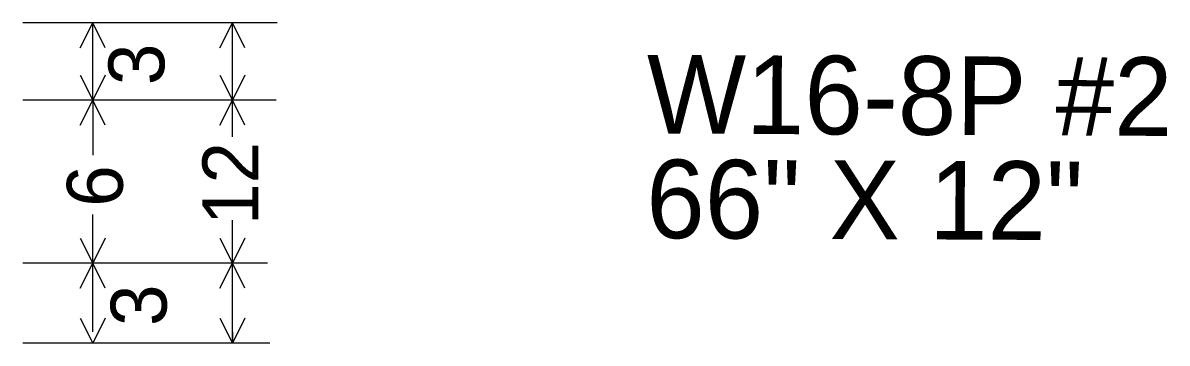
# Model space of a CAD drawing. Extents: x -0.03 to 1.42, y -0.19 to 1.05.
# Drawn here: x 0.5508 to 0.7556, y 0.5543 to 0.6116 of the extents above; entities that cross this region are included whole.
import ezdxf

# ---------------------------------------------------------------- set-up
doc = ezdxf.new("R2010")
doc.units = 0
for name, color, linetype in [('Default', 7, 'Continuous'), ('SHT_B_03-Revision-Summary', 7, 'Continuous'), ('SHT_B_04-General-Notes', 7, 'Continuous')]:
    doc.layers.add(name, color=color, linetype=linetype)

msp = doc.modelspace()

# ---------------------------------------------------------------- linework, layer by layer
at = {"layer": 'SHT_B_04-General-Notes'}
for p, q in [((0.56582, 0.61161), (0.55082, 0.61161)), ((0.59632, 0.61161), (0.55082, 0.61161)), ((0.56108, 0.60714), (0.56332, 0.61161)), ((0.56332, 0.59778), (0.56332, 0.61161)), ((0.56555, 0.60714), (0.56332, 0.61161)), ((0.58608, 0.60714), (0.58832, 0.61161)), ((0.59055, 0.60714), (0.58832, 0.61161)), ((0.58832, 0.59124), (0.58832, 0.61161)), ((0.56108, 0.60226), (0.56332, 0.59778)), ((0.56555, 0.60226), (0.56332, 0.59778)), ((0.58608, 0.60226), (0.58832, 0.59778)), ((0.59055, 0.60226), (0.58832, 0.59778)), ((0.59611, 0.59778), (0.55082, 0.59778)), ((0.56108, 0.59331), (0.56332, 0.59778)), ((0.56332, 0.59778), (0.56332, 0.58796)), ((0.56555, 0.59331), (0.56332, 0.59778)), ((0.58608, 0.59331), (0.58832, 0.59778)), ((0.59055, 0.59331), (0.58832, 0.59778)), ((0.56332, 0.55634), (0.56332, 0.57731)), ((0.58832, 0.5543), (0.58832, 0.57632)), ((0.56108, 0.5731), (0.56332, 0.56863)), ((0.56555, 0.5731), (0.56332, 0.56863)), ((0.58608, 0.5731), (0.58832, 0.56863)), ((0.59055, 0.5731), (0.58832, 0.56863)), ((0.56582, 0.56863), (0.55082, 0.56863)), ((0.5946, 0.56863), (0.55082, 0.56863)), ((0.56108, 0.56416), (0.56332, 0.56863)), ((0.56555, 0.56416), (0.56332, 0.56863)), ((0.58608, 0.56416), (0.58832, 0.56863)), ((0.59055, 0.56416), (0.58832, 0.56863)), ((0.56108, 0.55878), (0.56332, 0.5543)), ((0.56555, 0.55878), (0.56332, 0.5543)), ((0.58608, 0.55878), (0.58832, 0.5543)), ((0.59055, 0.55878), (0.58832, 0.5543)), ((0.58832, 0.55634), (0.58832, 0.5543)), ((0.595, 0.5543), (0.55082, 0.5543))]:
    msp.add_line(p, q, dxfattribs=at)

# ---------------------------------------------------------------- texts
at = {"layer": 'Default'}
for s, p in [('3', (0.57613, 0.60047)), ('12', (0.59295, 0.57543)), ('6', (0.56869, 0.5787)), ('3', (0.57654, 0.55736))]:
    msp.add_text(s, height=0.01, rotation=90, dxfattribs=at).set_placement(p)
at = {"layer": 'SHT_B_03-Revision-Summary'}
for s, p in [('W16-8P #2', (0.66242, 0.59182)), ('66" X 12"', (0.66234, 0.5731))]:
    msp.add_text(s, height=0.014063, rotation=359.7284, dxfattribs=at).set_placement(p)

doc.saveas('drawing.dxf')
